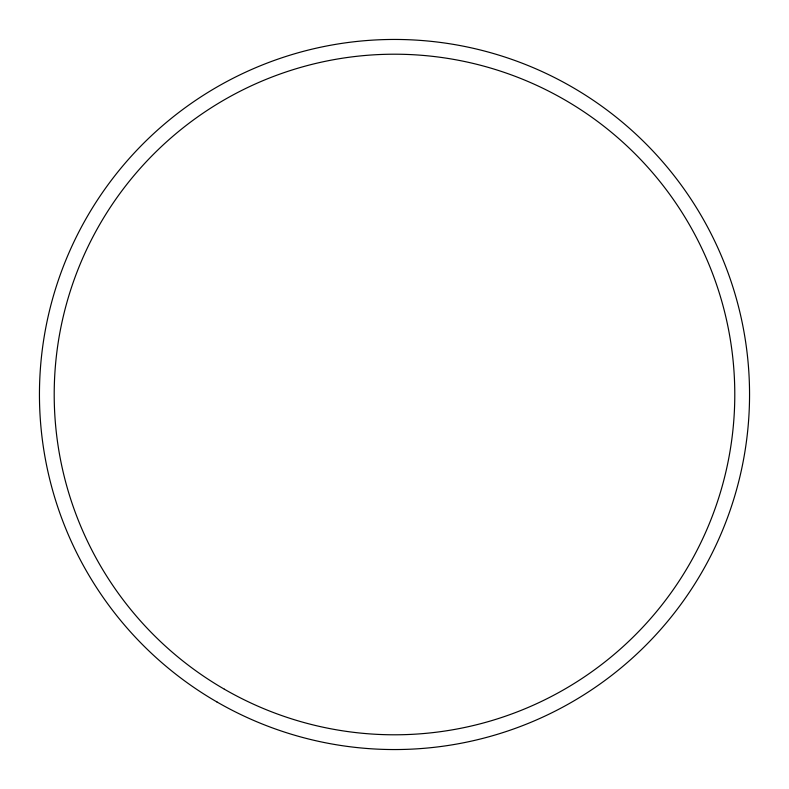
<?xml version="1.0" encoding="UTF-8"?>
<svg xmlns="http://www.w3.org/2000/svg" width="789" height="789" viewBox="0 0 789 789"><rect width="100%" height="100%" fill="white"/><g stroke="black" fill="none" stroke-linecap="round" stroke-linejoin="round"><path stroke-width="1.18" d="M216.975 701.983A355.05 355.05 0 0 0 749.55 394.5A355.05 355.05 0 0 0 216.975 87.017A355.05 355.05 0 0 0 216.975 701.983M224.352 689.201A340.286 340.286 0 0 0 734.786 394.5A340.286 340.286 0 0 0 224.352 99.799A340.286 340.286 0 0 0 224.352 689.201"/></g></svg>
